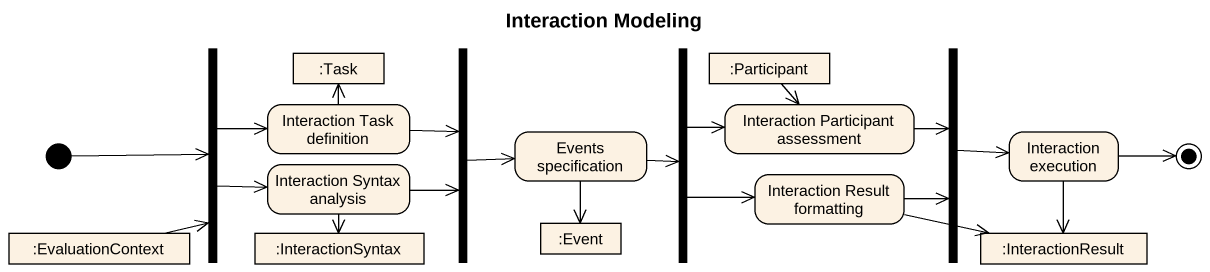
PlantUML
@startuml
title Interaction Modeling
hide empty description
state fork1 <<fork>>
state ":Task" as Task <<object>>
state fork2 <<join>>
state fork3 <<fork>>
state ":Participant" as Participant_ <<object>>
state fork4 <<join>>
state "Interaction Task definition" as Interaction_Task_definition
state "Interaction Participant assessment" as Interaction_Participant
state "Interaction Syntax analysis" as Interaction_Syntax_analysis
state "Events specification" as Events_specification
state "Interaction Result formatting" as Interaction_Result
state "Interaction execution" as Interaction_execution
state ":EvaluationContext" as EvaluationContext <<object>>
state ":InteractionSyntax" as InteractionSyntax <<object>>
state ":Event" as Event <<object>>
state ":InteractionResult" as InteractionResult <<object>>
[*] -right-> fork1
fork1 -right-> Interaction_Task_definition
fork1 -right-> Interaction_Syntax_analysis
fork2 -right-> Events_specification
fork3 -right-> Interaction_Participant
fork3 -right-> Interaction_Result
Participant_ --> Interaction_Participant
fork4 -right-> Interaction_execution
Interaction_Task_definition -up-> Task
Interaction_Task_definition -right-> fork2
Interaction_Participant -right-> fork4
Interaction_Syntax_analysis -right-> fork2
Interaction_Syntax_analysis --> InteractionSyntax
Events_specification -right-> fork3
Events_specification --> Event
Interaction_Result -right-> fork4
Interaction_Result -right-> InteractionResult
Interaction_execution --> InteractionResult
EvaluationContext -up-> fork1
Interaction_execution -right-> [*]
@enduml
